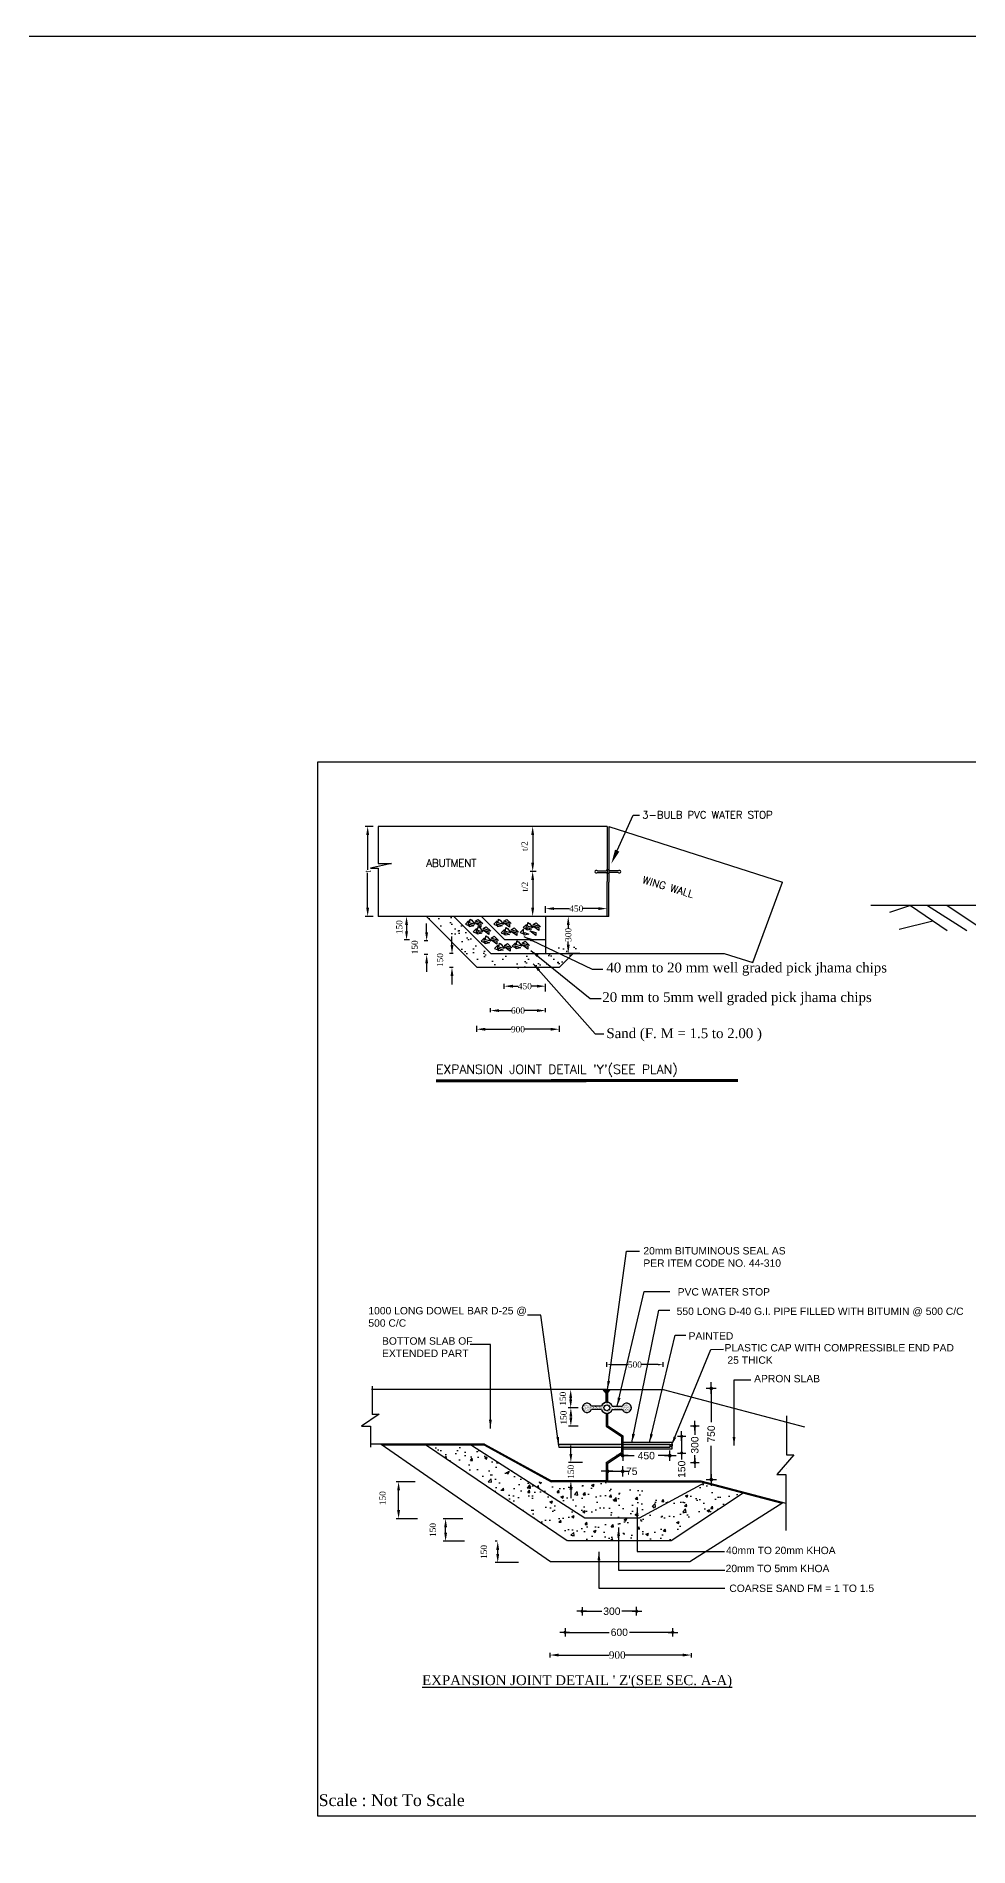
# Model space of a CAD drawing. Extents: x -298162 to 1078160, y -513173 to -216568.
# Drawn here: x 494500 to 532358, y -460974 to -387457 of the extents above; entities that cross this region are included whole.
import ezdxf

# ---------------------------------------------------------------- set-up
doc = ezdxf.new("R2010")
doc.units = 0
doc.header["$MEASUREMENT"] = 0
doc.linetypes.add('HIDDEN', pattern=[0.375, 0.25, -0.125])
doc.layers.get('0').update_dxf_attribs({"linetype": 'CONTINUOUS'})
doc.layers.get('DEFPOINTS').update_dxf_attribs({"linetype": 'CONTINUOUS'})
for name, color, linetype, lineweight in [('HACH', 8, 'CONTINUOUS', 20), ('Left Bank Profile', 7, 'CONTINUOUS', 25), ('Other line', 7, 'CONTINUOUS', 15)]:
    doc.layers.add(name, color=color, linetype=linetype, lineweight=lineweight)
doc.layers.add('LINE', color=7, linetype='CONTINUOUS')
doc.styles.add('BIG', font='ROMANT.SHX')
doc.styles.get("Standard").update_dxf_attribs({"font": 'times.ttf', "height": 250})
doc.styles.add('sum', font='arialbd.ttf')
doc.dimstyles.new('3', dxfattribs={"dimtxt": 225, "dimasz": 350, "dimexe": 100, "dimexo": 25, "dimgap": 9, "dimtad": 0, "dimdec": 0, "dimzin": 0, "dimdsep": 46, "dimtxsty": 'Standard', "dimcen": 0, "dimclrt": 256, "dimadec": 0, "dimazin": 0, "dimtfac": 1, "dimtdec": 0, "dimtofl": 0, "dimtmove": 2, "dimatfit": 3, "dimfxl": 1, "dimtolj": 1, "dimtzin": 0, "dimarcsym": 0})
doc.dimstyles.new('DOT', dxfattribs={"dimtxt": 270, "dimasz": 1.5, "dimexe": 700, "dimexo": 500, "dimgap": 150, "dimtad": 0, "dimdec": 0, "dimzin": 0, "dimdsep": 46, "dimtxsty": 'sum', "dimblk": 'DD', "dimcen": 0.09, "dimse1": 1, "dimse2": 1, "dimclrd": 5, "dimclre": 5, "dimclrt": 7, "dimadec": 0, "dimazin": 0, "dimtfac": 1, "dimtdec": 0, "dimtofl": 0, "dimtmove": 0, "dimatfit": 3, "dimldrblk": 'DD', "dimfxl": 700, "dimtolj": 1, "dimtzin": 0, "dimarcsym": 0})
pattern_1 = [(45, (372146.57417, -884676.6362), (-0.16351844315, 0.16351844315), [])]

# ---------------------------------------------------------------- blocks, each defined once
blk = doc.blocks.new('*D1085')
at = {"color": 0, "lineweight": -2}
for p, q in [((515356, -453096), (515356, -453289)), ((515706, -453189), (517762, -453189)), ((520743, -453189), (518411, -453189)), ((521093, -453113), (521093, -453289))]:
    blk.add_line(p, q, dxfattribs=at)
for points in [[(515706, -453131), (515706, -453247), (515356, -453189)], [(520743, -453131), (520743, -453247), (521093, -453189)]]:
    blk.add_solid(points, dxfattribs=at)
at = {"layer": 'DEFPOINTS', "color": 0, "lineweight": -2}
for p in [(515356, -453071), (515356, -453189), (521093, -453088)]:
    blk.add_point(p, dxfattribs=at)
at = {"insert": (518087, -453189), "char_height": 250, "attachment_point": 5}
blk.add_mtext('\\A1;{\\H1.2x;900}', dxfattribs=at)
blk = doc.blocks.new('DD')
at = {"color": 5}
for p, q in [((-145, 0), (170, 0)), ((0, -137), (0, 140))]:
    blk.add_line(p, q, dxfattribs=at)
at = {"color": 5, "const_width": 50}
blk.add_lwpolyline([(-25, 0, 1), (25, 0, 1)], format="xyb", close=True, dxfattribs=at)
blk = doc.blocks.new('*D1086')
at = {"color": 5, "linetype": 'Continuous', "lineweight": -2}
for p, q in [((515970, -452266), (517761, -452266)), ((520338, -452266), (518580, -452266))]:
    blk.add_line(p, q, dxfattribs=at)
at = {"layer": 'DEFPOINTS', "color": 0, "linetype": 'Continuous', "lineweight": -2}
for p in [(515969, -452130), (515969, -452266), (520340, -452197)]:
    blk.add_point(p, dxfattribs=at)
at = {"color": 5, "linetype": 'Continuous', "lineweight": -2, "xscale": 1.25, "yscale": 1.25, "zscale": 1.25, "rotation": 180}
blk.add_blockref('DD', (515969, -452266), dxfattribs=at)
at = {"color": 5, "linetype": 'Continuous', "lineweight": -2, "xscale": 1.25, "yscale": 1.25, "zscale": 1.25}
blk.add_blockref('DD', (520340, -452266), dxfattribs=at)
at = {"color": 7, "linetype": 'Continuous', "lineweight": -3, "insert": (518171, -452266), "char_height": 400, "attachment_point": 5, "style": 'sum'}
blk.add_mtext('\\A1;{\\fArial|b0|i0|c0|p34;\\H0.75x;600}', dxfattribs=at)
blk = doc.blocks.new('*D1087')
at = {"color": 5, "linetype": 'Continuous', "lineweight": -2}
for p, q in [((516660, -451410), (517461, -451410)), ((518873, -451410), (518278, -451410))]:
    blk.add_line(p, q, dxfattribs=at)
at = {"layer": 'DEFPOINTS', "color": 0, "linetype": 'Continuous', "lineweight": -2}
for p in [(516659, -451410), (516659, -451411), (518874, -451411)]:
    blk.add_point(p, dxfattribs=at)
at = {"color": 5, "linetype": 'Continuous', "lineweight": -2, "xscale": 1.25, "yscale": 1.25, "zscale": 1.25, "rotation": 180}
blk.add_blockref('DD', (516659, -451410), dxfattribs=at)
at = {"color": 5, "linetype": 'Continuous', "lineweight": -2, "xscale": 1.25, "yscale": 1.25, "zscale": 1.25}
blk.add_blockref('DD', (518874, -451410), dxfattribs=at)
at = {"color": 7, "linetype": 'Continuous', "lineweight": -3, "insert": (517869, -451410), "char_height": 400, "attachment_point": 5, "style": 'sum'}
blk.add_mtext('\\A1;{\\fArial|b0|i0|c0|p34;\\H0.75x;300}', dxfattribs=at)
blk = doc.blocks.new('*D1088')
at = {"color": 0, "lineweight": -2}
for p, q in [((513210, -448568), (513135, -448568)), ((513235, -449086), (513235, -448918)), ((514073, -449436), (513135, -449436))]:
    blk.add_line(p, q, dxfattribs=at)
for points in [[(513176, -448918), (513293, -448918), (513235, -448568)], [(513176, -449086), (513293, -449086), (513235, -449436)]]:
    blk.add_solid(points, dxfattribs=at)
at = {"layer": 'DEFPOINTS', "color": 0, "lineweight": -2}
for p in [(513235, -448568), (513235, -448568), (514098, -449436)]:
    blk.add_point(p, dxfattribs=at)
at = {"insert": (512673, -449002), "char_height": 250, "attachment_point": 5, "rotation": 90}
blk.add_mtext('\\A1;150', dxfattribs=at)
blk = doc.blocks.new('*D1089')
at = {"color": 0, "lineweight": -2}
for p, q in [((511822, -447652), (511020, -447652)), ((511120, -448218), (511120, -448002)), ((511889, -448568), (511020, -448568))]:
    blk.add_line(p, q, dxfattribs=at)
for points in [[(511062, -448002), (511179, -448002), (511120, -447652)], [(511062, -448218), (511179, -448218), (511120, -448568)]]:
    blk.add_solid(points, dxfattribs=at)
at = {"layer": 'DEFPOINTS', "color": 0, "lineweight": -2}
for p in [(511120, -447652), (511847, -447652), (511914, -448568)]:
    blk.add_point(p, dxfattribs=at)
at = {"insert": (510602, -448110), "char_height": 250, "attachment_point": 5, "rotation": 90}
blk.add_mtext('\\A1;150', dxfattribs=at)
blk = doc.blocks.new('*D1090')
at = {"color": 0, "lineweight": -2}
for p, q in [((509881, -446155), (509111, -446155)), ((509211, -447302), (509211, -446505)), ((509973, -447652), (509111, -447652))]:
    blk.add_line(p, q, dxfattribs=at)
for points in [[(509152, -446505), (509269, -446505), (509211, -446155)], [(509152, -447302), (509269, -447302), (509211, -447652)]]:
    blk.add_solid(points, dxfattribs=at)
at = {"layer": 'DEFPOINTS', "color": 0, "lineweight": -2}
for p in [(509211, -446155), (509906, -446155), (509998, -447652)]:
    blk.add_point(p, dxfattribs=at)
at = {"insert": (508561, -446819), "char_height": 250, "attachment_point": 5, "rotation": 90}
blk.add_mtext('\\A1;150', dxfattribs=at)
blk = doc.blocks.new('*D1091')
at = {"color": 0, "lineweight": -2}
for p, q in [((517638, -442408), (516097, -442408)), ((516499, -443150), (516097, -443150)), ((516197, -442800), (516197, -442758))]:
    blk.add_line(p, q, dxfattribs=at)
for points in [[(516139, -442758), (516256, -442758), (516197, -442408)], [(516139, -442800), (516256, -442800), (516197, -443150)]]:
    blk.add_solid(points, dxfattribs=at)
at = {"layer": 'DEFPOINTS', "color": 0, "lineweight": -2}
for p in [(516197, -442408), (517663, -442408), (516524, -443150)]:
    blk.add_point(p, dxfattribs=at)
at = {"insert": (515880, -442779), "char_height": 250, "attachment_point": 5, "rotation": 90}
blk.add_mtext('\\A1;150', dxfattribs=at)
blk = doc.blocks.new('*D1092')
at = {"color": 0, "lineweight": -2}
for p, q in [((516499, -443150), (516104, -443150)), ((516505, -443893), (516104, -443893)), ((516204, -443500), (516204, -443543))]:
    blk.add_line(p, q, dxfattribs=at)
for points in [[(516146, -443500), (516262, -443500), (516204, -443150)], [(516146, -443543), (516262, -443543), (516204, -443893)]]:
    blk.add_solid(points, dxfattribs=at)
at = {"layer": 'DEFPOINTS', "color": 0, "lineweight": -2}
for p in [(516524, -443150), (516204, -443893), (516530, -443893)]:
    blk.add_point(p, dxfattribs=at)
at = {"insert": (515909, -443547), "char_height": 250, "attachment_point": 5, "rotation": 90}
blk.add_mtext('\\A1;150', dxfattribs=at)
blk = doc.blocks.new('*D1093')
at = {"color": 5, "linetype": 'Continuous', "lineweight": -2}
for p, q in [((521236, -443894), (521236, -444253)), ((521236, -445372), (521236, -445071))]:
    blk.add_line(p, q, dxfattribs=at)
at = {"layer": 'DEFPOINTS', "color": 0, "linetype": 'Continuous', "lineweight": -2}
for p in [(517498, -443893), (518543, -445373), (521236, -445373)]:
    blk.add_point(p, dxfattribs=at)
at = {"color": 5, "linetype": 'Continuous', "lineweight": -2, "xscale": 1.25, "yscale": 1.25, "zscale": 1.25}
for p, rotation in [((521236, -443893), 90), ((521236, -445373), 270)]:
    blk.add_blockref('DD', p, dxfattribs=dict(at, rotation=rotation))
at = {"color": 7, "linetype": 'Continuous', "lineweight": -3, "insert": (521236, -444662), "char_height": 400, "attachment_point": 5, "rotation": 90, "style": 'sum'}
blk.add_mtext('\\A1;{\\fArial|b0|i0|c0|p34;\\H0.75x;300}', dxfattribs=at)
blk = doc.blocks.new('*D1094')
at = {"color": 0, "lineweight": -2}
for p, q in [((516204, -445025), (516204, -444675)), ((516676, -445375), (516104, -445375)), ((516474, -446117), (516104, -446117)), ((516204, -446467), (516204, -446817))]:
    blk.add_line(p, q, dxfattribs=at)
for points in [[(516146, -445025), (516262, -445025), (516204, -445375)], [(516146, -446467), (516262, -446467), (516204, -446117)]]:
    blk.add_solid(points, dxfattribs=at)
at = {"layer": 'DEFPOINTS', "color": 0, "lineweight": -2}
for p in [(516204, -445375), (516701, -445375), (516499, -446117)]:
    blk.add_point(p, dxfattribs=at)
at = {"insert": (516204, -445746), "char_height": 250, "attachment_point": 5, "rotation": 90}
blk.add_mtext('\\A1;150', dxfattribs=at)
blk = doc.blocks.new('*D1095')
at = {"color": 5, "linetype": 'Continuous', "lineweight": -2}
for p, q in [((521903, -442365), (521903, -443734)), ((521903, -446063), (521903, -444693))]:
    blk.add_line(p, q, dxfattribs=at)
at = {"layer": 'DEFPOINTS', "color": 0, "linetype": 'Continuous', "lineweight": -2}
for p in [(519948, -442363), (519948, -446064), (521903, -446064)]:
    blk.add_point(p, dxfattribs=at)
at = {"color": 5, "linetype": 'Continuous', "lineweight": -2, "xscale": 1.5, "yscale": 1.5, "zscale": 1.5}
for p, rotation in [((521903, -442363), 90), ((521903, -446064), 270)]:
    blk.add_blockref('DD', p, dxfattribs=dict(at, rotation=rotation))
at = {"color": 7, "linetype": 'Continuous', "lineweight": -3, "insert": (521903, -444214), "char_height": 400, "attachment_point": 5, "rotation": 90, "style": 'sum'}
blk.add_mtext('\\A1;{\\fArial|b0|i0|c0|p34;\\H0.75x;750}', dxfattribs=at)
blk = doc.blocks.new('*D1096')
at = {"color": 5, "linetype": 'Continuous', "lineweight": -2}
for p, q in [((517693, -445728), (518308, -445728)), ((518309, -445728), (518311, -445728))]:
    blk.add_line(p, q, dxfattribs=at)
at = {"layer": 'DEFPOINTS', "color": 0, "linetype": 'Continuous', "lineweight": -2}
for p in [(517692, -445405), (518309, -444987), (518309, -445728)]:
    blk.add_point(p, dxfattribs=at)
at = {"color": 5, "linetype": 'Continuous', "lineweight": -2, "xscale": 1.5, "yscale": 1.5, "zscale": 1.5, "rotation": 180}
blk.add_blockref('DD', (517692, -445728), dxfattribs=at)
at = {"color": 5, "linetype": 'Continuous', "lineweight": -2, "xscale": 1.5, "yscale": 1.5, "zscale": 1.5}
blk.add_blockref('DD', (518309, -445728), dxfattribs=at)
at = {"color": 7, "linetype": 'Continuous', "lineweight": -3, "insert": (518676, -445728), "char_height": 350, "attachment_point": 5, "style": 'sum'}
blk.add_mtext('\\A1;{\\fArial|b0|i0|c0|p34;\\H0.8571x;75}', dxfattribs=at)
blk = doc.blocks.new('*D1097')
at = {"color": 5, "linetype": 'Continuous', "lineweight": -2}
for p, q in [((520702, -444311), (520702, -444986)), ((520702, -444987), (520702, -445250))]:
    blk.add_line(p, q, dxfattribs=at)
at = {"layer": 'DEFPOINTS', "color": 0, "linetype": 'Continuous', "lineweight": -2}
for p in [(520474, -444310), (520485, -444987), (520702, -444987)]:
    blk.add_point(p, dxfattribs=at)
at = {"color": 5, "linetype": 'Continuous', "lineweight": -2, "xscale": 1.25, "yscale": 1.25, "zscale": 1.25}
for p, rotation in [((520702, -444310), 90), ((520702, -444987), 270)]:
    blk.add_blockref('DD', p, dxfattribs=dict(at, rotation=rotation))
at = {"color": 7, "linetype": 'Continuous', "lineweight": -3, "insert": (520702, -445645), "char_height": 400, "attachment_point": 5, "rotation": 90, "style": 'sum'}
blk.add_mtext('\\A1;{\\fArial|b0|i0|c0|p34;\\H0.75x;150}', dxfattribs=at)
blk = doc.blocks.new('*D1098')
at = {"color": 5, "linetype": 'Continuous', "lineweight": -2}
for p, q in [((518311, -445091), (518779, -445091)), ((520220, -445091), (519752, -445091))]:
    blk.add_line(p, q, dxfattribs=at)
at = {"layer": 'DEFPOINTS', "color": 0, "linetype": 'Continuous', "lineweight": -2}
for p in [(518309, -444883), (520222, -444881), (520222, -445091)]:
    blk.add_point(p, dxfattribs=at)
at = {"color": 5, "linetype": 'Continuous', "lineweight": -2, "xscale": 1.5, "yscale": 1.5, "zscale": 1.5, "rotation": 180}
blk.add_blockref('DD', (518309, -445091), dxfattribs=at)
at = {"color": 5, "linetype": 'Continuous', "lineweight": -2, "xscale": 1.5, "yscale": 1.5, "zscale": 1.5}
blk.add_blockref('DD', (520222, -445091), dxfattribs=at)
at = {"color": 7, "linetype": 'Continuous', "lineweight": -3, "insert": (519266, -445091), "char_height": 350, "attachment_point": 5, "style": 'sum'}
blk.add_mtext('\\A1;{\\fArial|b0|i0|c0|p34;\\H0.8571x;450}', dxfattribs=at)
blk = doc.blocks.new('*D1172')
at = {"layer": 'DEFPOINTS', "color": 0, "lineweight": -2}
for p in [(508197, -419541), (507955, -423197), (508197, -423197)]:
    blk.add_point(p, dxfattribs=at)
at = {"layer": 'LINE', "color": 0, "lineweight": -2}
for p, q in [((508172, -419541), (507855, -419541)), ((507955, -419891), (507955, -421310)), ((507955, -422847), (507955, -421428)), ((508172, -423197), (507855, -423197))]:
    blk.add_line(p, q, dxfattribs=at)
for points in [[(507897, -419891), (508013, -419891), (507955, -419541)], [(507897, -422847), (508013, -422847), (507955, -423197)]]:
    blk.add_solid(points, dxfattribs=at)
at = {"layer": 'LINE', "color": 0, "insert": (507955, -421369), "char_height": 250, "attachment_point": 5, "rotation": 90}
blk.add_mtext('\\A1;{\\fTimes New Roman|b0|i0|c0|p18;t}', dxfattribs=at)
blk = doc.blocks.new('*D1173')
at = {"layer": 'DEFPOINTS', "color": 0, "lineweight": -2}
for p in [(514819, -419541), (514654, -421370), (514819, -421370)]:
    blk.add_point(p, dxfattribs=at)
at = {"layer": 'LINE', "color": 0, "lineweight": -2}
for p, q in [((514794, -419541), (514554, -419541)), ((514654, -419891), (514654, -421020)), ((514794, -421370), (514554, -421370))]:
    blk.add_line(p, q, dxfattribs=at)
for points in [[(514596, -419891), (514713, -419891), (514654, -419541)], [(514596, -421020), (514713, -421020), (514654, -421370)]]:
    blk.add_solid(points, dxfattribs=at)
at = {"layer": 'LINE', "color": 0, "insert": (514326, -420342), "char_height": 250, "attachment_point": 5, "rotation": 90}
blk.add_mtext('\\A1;{\\fTimes New Roman|b0|i0|c0|p18;t/2}', dxfattribs=at)
blk = doc.blocks.new('*D1174')
at = {"layer": 'DEFPOINTS', "color": 0, "lineweight": -2}
for p in [(514819, -421370), (514654, -423197), (514835, -423197)]:
    blk.add_point(p, dxfattribs=at)
at = {"layer": 'LINE', "color": 0, "lineweight": -2}
for p, q in [((514794, -421370), (514554, -421370)), ((514654, -421720), (514654, -422847)), ((514810, -423197), (514554, -423197))]:
    blk.add_line(p, q, dxfattribs=at)
for points in [[(514596, -421720), (514713, -421720), (514654, -421370)], [(514596, -422847), (514713, -422847), (514654, -423197)]]:
    blk.add_solid(points, dxfattribs=at)
at = {"layer": 'LINE', "color": 0, "insert": (514339, -421988), "char_height": 250, "attachment_point": 5, "rotation": 90}
blk.add_mtext('\\A1;{\\fTimes New Roman|b0|i0|c0|p18;t/2}', dxfattribs=at)
blk = doc.blocks.new('*D1175')
at = {"layer": 'DEFPOINTS', "color": 0, "lineweight": -2}
for p in [(516261, -423197), (516099, -424698), (516588, -424698)]:
    blk.add_point(p, dxfattribs=at)
at = {"layer": 'LINE', "color": 0, "lineweight": -2}
for p, q in [((516236, -423197), (515999, -423197)), ((516099, -423547), (516099, -423676)), ((516563, -424698), (515999, -424698)), ((516099, -424348), (516099, -424219))]:
    blk.add_line(p, q, dxfattribs=at)
for points in [[(516040, -423547), (516157, -423547), (516099, -423197)], [(516040, -424348), (516157, -424348), (516099, -424698)]]:
    blk.add_solid(points, dxfattribs=at)
at = {"layer": 'LINE', "color": 0, "insert": (516099, -423947), "char_height": 250, "attachment_point": 5, "rotation": 90}
blk.add_mtext('\\A1;300', dxfattribs=at)
blk = doc.blocks.new('*D1176')
at = {"layer": 'DEFPOINTS', "color": 0, "lineweight": -2}
for p in [(512380, -427621), (515734, -427621), (515734, -427778)]:
    blk.add_point(p, dxfattribs=at)
at = {"layer": 'LINE', "color": 0, "lineweight": -2}
for p, q in [((512380, -427646), (512380, -427878)), ((512730, -427778), (513785, -427778)), ((515384, -427778), (514329, -427778)), ((515734, -427646), (515734, -427878))]:
    blk.add_line(p, q, dxfattribs=at)
for points in [[(512730, -427720), (512730, -427837), (512380, -427778)], [(515384, -427720), (515384, -427837), (515734, -427778)]]:
    blk.add_solid(points, dxfattribs=at)
at = {"layer": 'LINE', "color": 0, "insert": (514057, -427778), "char_height": 250, "attachment_point": 5}
blk.add_mtext('\\A1;900', dxfattribs=at)
blk = doc.blocks.new('*D1177')
at = {"layer": 'DEFPOINTS', "color": 0, "lineweight": -2}
for p in [(510421, -424190), (510350, -424749), (510421, -424749)]:
    blk.add_point(p, dxfattribs=at)
at = {"layer": 'LINE', "color": 0, "lineweight": -2}
for p, q in [((510396, -424190), (510250, -424190)), ((510350, -423840), (510350, -423490)), ((510396, -424749), (510250, -424749)), ((510350, -425099), (510350, -425449))]:
    blk.add_line(p, q, dxfattribs=at)
for points in [[(510292, -423840), (510408, -423840), (510350, -424190)], [(510292, -425099), (510408, -425099), (510350, -424749)]]:
    blk.add_solid(points, dxfattribs=at)
at = {"layer": 'LINE', "color": 0, "insert": (509867, -424451), "char_height": 250, "attachment_point": 5, "rotation": 90}
blk.add_mtext('\\A1;150', dxfattribs=at)
blk = doc.blocks.new('*D1178')
at = {"layer": 'DEFPOINTS', "color": 0, "lineweight": -2}
for p in [(509675, -423197), (509534, -424150), (509675, -424150)]:
    blk.add_point(p, dxfattribs=at)
at = {"layer": 'LINE', "color": 0, "lineweight": -2}
for p, q in [((509650, -423197), (509434, -423197)), ((509650, -424150), (509434, -424150)), ((509534, -423547), (509534, -423800))]:
    blk.add_line(p, q, dxfattribs=at)
for points in [[(509475, -423547), (509592, -423547), (509534, -423197)], [(509475, -423800), (509592, -423800), (509534, -424150)]]:
    blk.add_solid(points, dxfattribs=at)
at = {"layer": 'LINE', "color": 0, "insert": (509238, -423633), "char_height": 250, "attachment_point": 5, "rotation": 90}
blk.add_mtext('\\A1;150', dxfattribs=at)
blk = doc.blocks.new('KHOA')
for points in [[(2.23, 3.97), (0.46, 2.17), (2.15, 1.43), (2.23, 3.97)], [(2.84, 2.25), (5.07, 1.3), (2.66, 0.78), (2.84, 2.25)], [(2.78, 2.91), (3.06, 4.99), (3.96, 4.47), (5.66, 2.1), (2.78, 2.91)], [(5.63, 3.11), (8.93, 2.17), (8.98, 0.6), (5.63, 3.11)], [(5.88, 3.84), (7.47, 4.84), (9.94, 2.55), (5.88, 3.84)]]:
    blk.add_lwpolyline(points)
blk = doc.blocks.new('*D1179')
at = {"layer": 'DEFPOINTS', "color": 0, "lineweight": -2}
for p in [(511449, -424708), (511378, -425267), (511449, -425267)]:
    blk.add_point(p, dxfattribs=at)
at = {"layer": 'LINE', "color": 0, "lineweight": -2}
for p, q in [((511378, -424358), (511378, -424008)), ((511424, -424708), (511278, -424708)), ((511424, -425267), (511278, -425267)), ((511378, -425617), (511378, -425967))]:
    blk.add_line(p, q, dxfattribs=at)
for points in [[(511320, -424358), (511437, -424358), (511378, -424708)], [(511320, -425617), (511437, -425617), (511378, -425267)]]:
    blk.add_solid(points, dxfattribs=at)
at = {"layer": 'LINE', "color": 0, "insert": (510895, -424969), "char_height": 250, "attachment_point": 5, "rotation": 90}
blk.add_mtext('\\A1;150', dxfattribs=at)
blk = doc.blocks.new('*D1180')
at = {"layer": 'DEFPOINTS', "color": 0, "lineweight": -2}
for p in [(513499, -426161), (515175, -426030), (515175, -426267)]:
    blk.add_point(p, dxfattribs=at)
at = {"layer": 'LINE', "color": 0, "lineweight": -2}
for p, q in [((513499, -426136), (513499, -425930)), ((513849, -426030), (514060, -426030)), ((514825, -426030), (514613, -426030)), ((515175, -426242), (515175, -425930))]:
    blk.add_line(p, q, dxfattribs=at)
for points in [[(513849, -425971), (513849, -426088), (513499, -426030)], [(514825, -425971), (514825, -426088), (515175, -426030)]]:
    blk.add_solid(points, dxfattribs=at)
at = {"layer": 'LINE', "color": 0, "insert": (514337, -426030), "char_height": 250, "attachment_point": 5}
blk.add_mtext('\\A1;450', dxfattribs=at)
blk = doc.blocks.new('*D1181')
at = {"layer": 'DEFPOINTS', "color": 0, "lineweight": -2}
for p in [(512939, -427116), (515175, -427020), (515175, -427116)]:
    blk.add_point(p, dxfattribs=at)
at = {"layer": 'LINE', "color": 0, "lineweight": -2}
for p, q in [((512939, -427091), (512939, -426920)), ((513289, -427020), (513786, -427020)), ((514825, -427020), (514328, -427020)), ((515175, -427091), (515175, -426920))]:
    blk.add_line(p, q, dxfattribs=at)
for points in [[(513289, -426962), (513289, -427079), (512939, -427020)], [(514825, -426962), (514825, -427079), (515175, -427020)]]:
    blk.add_solid(points, dxfattribs=at)
at = {"layer": 'LINE', "color": 0, "insert": (514057, -427020), "char_height": 250, "attachment_point": 5}
blk.add_mtext('\\A1;600', dxfattribs=at)
blk = doc.blocks.new('*D1182')
at = {"layer": 'DEFPOINTS', "color": 0, "lineweight": -2}
for p in [(515174, -423082), (517675, -422880), (517675, -423197)]:
    blk.add_point(p, dxfattribs=at)
at = {"layer": 'LINE', "color": 0, "lineweight": -2}
for p, q in [((515174, -423057), (515174, -422780)), ((515524, -422880), (516148, -422880)), ((517325, -422880), (516701, -422880)), ((517675, -423172), (517675, -422780))]:
    blk.add_line(p, q, dxfattribs=at)
for points in [[(515524, -422822), (515524, -422938), (515174, -422880)], [(517325, -422822), (517325, -422938), (517675, -422880)]]:
    blk.add_solid(points, dxfattribs=at)
at = {"layer": 'LINE', "color": 0, "insert": (516425, -422880), "char_height": 250, "attachment_point": 5}
blk.add_mtext('\\A1;450', dxfattribs=at)
blk = doc.blocks.new('*D1231')
at = {"layer": 'DEFPOINTS', "color": 0, "linetype": 'ByBlock', "lineweight": -2}
for p in [(517663, -441513), (519948, -441395), (519948, -441513)]:
    blk.add_point(p, dxfattribs=at)
at = {"layer": 'LINE', "color": 0, "linetype": 'ByBlock', "lineweight": -2}
for p, q in [((517663, -441488), (517663, -441295)), ((517863, -441395), (518535, -441395)), ((519748, -441395), (519076, -441395)), ((519948, -441488), (519948, -441295))]:
    blk.add_line(p, q, dxfattribs=at)
for points in [[(517863, -441362), (517863, -441428), (517663, -441395)], [(519748, -441362), (519748, -441428), (519948, -441395)]]:
    blk.add_solid(points, dxfattribs=at)
at = {"layer": 'LINE', "linetype": 'ByBlock', "lineweight": -2, "insert": (518805, -441395), "char_height": 250, "attachment_point": 5}
blk.add_mtext('\\A1;500', dxfattribs=at)

msp = doc.modelspace()

# ---------------------------------------------------------------- hatches: boundary and pattern name
at = {"linetype": 'Continuous', "lineweight": -3}
h = msp.add_hatch(color=0, dxfattribs=at)
h.paths.add_polyline_path([(517813.591, -442408.152), (517691.513, -442408.152), (517691.513, -442547.519)])
h.paths.add_polyline_path([(517636.013, -442408.152), (517516.301, -442408.152), (517636.013, -442549.014)])
h = msp.add_hatch(dxfattribs=at)
h.set_pattern_fill('ANSI31', color=0, scale=1.85, style=0)
h.set_pattern_definition(pattern_1)
h.paths.add_polyline_path([(517691.513, -442408.152), (517636.013, -442408.152), (517636.013, -442924.666, -0.061343048), (517691.513, -442924.666)])
h = msp.add_hatch(dxfattribs=at)
h.set_pattern_fill('AR-SAND', color=0, scale=37, style=0)
h.set_pattern_definition([(37.5, (372146.574, -884676.636), (-2.330754, 71.2924795), [0, -56.24, 0, -62.9, 0, -60.125]), (7.5, (372146.57, -884676.64), (65.481738, 104.419404), [0, -30.34, 0, -50.69, 0, -19.425]), (327.5, (372101.064, -884676.636), (115.223249, 0.209385), [0, -18.5, 0, -66.6, 0, -86.95]), (317.5, (372101.06, -884676.64), (111.226684, 32.473996), [0, -9.25, 0, -43.66, 0, -49.95])])
h.paths.add_polyline_path([(517881.372, -443214.752), (518290.977, -443214.752, 5.70927049), (518290.977, -443085.252), (517881.372, -443085.252, 0.745778003), (517446.154, -443085.252), (517036.548, -443085.252, 5.70927049), (517036.548, -443214.752), (517446.154, -443214.752, 0.745778003)])
h.paths.add_polyline_path([(517546.053, -443150.002, -1), (517781.472, -443150.002, -1)], flags=16)
h = msp.add_hatch(dxfattribs=at)
h.set_pattern_fill('ANSI31', color=0, scale=1.85, style=0)
h.set_pattern_definition(pattern_1)
h.paths.add_polyline_path([(517691.513, -443375.337, -0.061343048), (517636.013, -443375.337), (517636.013, -443891.852), (518253.913, -444309.952), (518253.913, -444957.452), (517636.013, -445375.552), (517636.013, -446117.609), (517691.513, -446117.609), (517691.513, -445405.009), (518309.413, -444986.909), (518309.413, -444280.494), (517691.513, -443862.394)])
h = msp.add_hatch(dxfattribs=at)
h.set_pattern_fill('AR-CONC', color=0, scale=148, style=0)
h.set_pattern_definition([(50, (1045529.1, -545622.06), (1061.5451, -92.8732), [111, -1221]), (355, (1045529.1, -545622.1), (-205.352, 1113.2444), [88.8, -976.8]), (100.4514, (1045617.6, -545629.8), (856.1939, 1020.3705), [94.3355, -1037.6903]), (46.1842, (1045529.1, -545326), (1579.5168, -244.968), [166.5, -1831.5]), (96.6356, (1045660.7, -545346.5), (1383.301, 1441.6944), [141.503, -1556.5352]), (351.1842, (1045529.1, -545326), (1383.2997, 1441.6955), [133.2, -1465.2]), (21, (1045677.1, -545400.06), (883.4224, -595.876), [111, -1221]), (326, (1045677.1, -545400.1), (360.1067, 1073.222), [88.8, -976.8]), (71.4514, (1045750.7, -545449.7), (1243.5295, 477.3451), [94.3355, -1037.6903]), (37.5, (1045529.1, -545622.06), (17.99659, 492.6829), [0, -964.96, 0, -991.6, 0, -980.5]), (7.5, (1045529.1, -545622.06), (389.3429, 583.72933), [0, -565.36, 0, -942.76, 0, -373.7]), (327.5, (1045199.06, -545622.06), (790.0572, -33.3812), [0, -370, 0, -1154.4, 0, -1531.8]), (317.5, (1045051.06, -545622.06), (863.1155, 148.1554), [0, -481, 0, -766.64, 0, -1087.8])])
h.paths.add_polyline_path([(512168.099, -444665.152), (510338.13, -444665.152), (516061.216, -448537.434), (520276.252, -448537.434), (523197.363, -446606.662), (521618.196, -446190.557), (518989.774, -447617.335), (516765.895, -447617.335)])
h = msp.add_hatch(color=0, dxfattribs=at)
h.paths.add_polyline_path([(518217.199, -444751.636), (518217.199, -444622.136), (515684.348, -444622.136), (515684.348, -444751.636)])
h.paths.add_polyline_path([(518272.699, -444622.136), (518272.699, -444751.636), (520221.989, -444751.636), (520221.989, -444622.136)])
for points in [[(520316.312, -444751.636), (520316.312, -444622.136), (520283.816, -444622.136), (520283.816, -444751.636)], [(520316.312, -444649.765), (520283.816, -444649.765), (520283.816, -444727.193), (520316.312, -444727.193)]]:
    msp.add_hatch(color=0, dxfattribs=at).paths.add_polyline_path(points)
h = msp.add_hatch(dxfattribs=at)
h.set_pattern_fill('AR-CONC', color=0, scale=148, style=0)
h.set_pattern_definition([(50, (546773.7, -428498.7), (1061.545, -92.873), [111, -1221]), (355, (546773.7, -428498.7), (-205.352, 1113.244), [88.8, -976.8]), (100.4514, (546862.1, -428506.4), (856.194, 1020.37), [94.335, -1037.69]), (46.1842, (546773.7, -428202.7), (1579.517, -244.97), [166.5, -1831.5]), (96.6356, (546905.3, -428223.1), (1383.3, 1441.694), [141.5, -1556.535]), (351.184, (546773.7, -428202.7), (1383.3, 1441.696), [133.2, -1465.2]), (21, (546921.7, -428276.7), (883.422, -595.876), [111, -1221]), (326, (546921.7, -428276.7), (360.107, 1073.222), [88.8, -976.8]), (71.4514, (546995.3, -428326.3), (1243.53, 477.345), [94.335, -1037.69]), (37.5, (546773.7, -428498.7), (17.9966, 492.683), [0, -964.96, 0, -991.6, 0, -980.5]), (7.5, (546773.7, -428498.7), (389.343, 583.729), [0, -565.36, 0, -942.76, 0, -373.7]), (327.5, (546443.65, -428498.7), (790.057, -33.381), [0, -370, 0, -1154.4, 0, -1531.8]), (317.5, (546295.65, -428498.7), (863.116, 148.155), [0, -481, 0, -766.64, 0, -1087.8])])
h.paths.add_polyline_path([(514487.814, -446154.609), (516765.895, -447617.335), (518989.774, -447617.335), (520420.071, -446840.931), (517692.964, -446154.609)])
at = {"layer": 'LINE'}
h = msp.add_hatch(dxfattribs=at)
h.set_pattern_fill('AR-SAND', color=0, scale=331.2738, style=0)
h.set_pattern_definition([(37.5, (904358.85, 651073.9), (-20.86805, 638.30623), [0, -503.53618, 0, -563.16546, 0, -538.31992]), (7.5, (904358.85, 651073.9), (586.28065, 934.90305), [0, -271.64452, 0, -453.8451, 0, -173.91875]), (327.5, (903951.4, 651073.9), (1031.6336, 1.8747), [0, -165.6369, 0, -596.29284, 0, -778.49343]), (317.5, (903951.4, 651073.9), (995.851, 290.7509), [0, -82.81845, 0, -390.90308, 0, -447.21963])])
h.paths.add_polyline_path([(516635.871, -424457.802), (515789.63, -424185.994), (515245.222, -424730.403), (513009.123, -424730.403), (511514.218, -423235.497), (510396.169, -423235.497), (512450.099, -425289.427), (515804.246, -425289.427)])

# ---------------------------------------------------------------- linework, layer by layer
at = {"color": 0}
for p, q in [((536955.072, -422748.431), (528379.116, -422748.431)), ((529995.364, -422748.431), (529136.435, -423033.864)), ((530903.354, -423387.166), (529536.2, -423728.607)), ((529995.364, -422748.431), (531476.449, -423772.756)), ((530678.941, -422748.431), (532273.955, -423772.756)), ((531476.449, -422748.431), (532843.603, -423658.942))]:
    msp.add_line(p, q, dxfattribs=at)
at = {"color": 0, "linetype": 'Continuous', "lineweight": -3}
for p, q in [((513562.694, -442408.152), (508110.788, -442408.152)), ((508131.459, -442273.877), (508131.459, -443415.486)), ((517636.013, -442408.152), (513562.694, -442408.152)), ((517636.013, -442549.014), (517516.301, -442408.152)), ((517636.013, -442408.152), (517636.013, -442924.666)), ((517636.013, -442408.152), (517691.513, -442408.152)), ((517691.513, -442408.152), (517691.513, -442924.666)), ((517691.513, -442408.152), (519947.525, -442408.152)), ((517691.513, -442547.519), (517813.591, -442408.152)), ((519947.525, -442408.152), (525690.247, -443921.339)), ((517446.154, -443085.252), (517036.548, -443085.252)), ((517446.154, -443214.752), (517036.548, -443214.752)), ((517881.372, -443085.252), (518290.977, -443085.252)), ((517881.372, -443214.752), (518290.977, -443214.752)), ((508422.947, -443414.056), (507710.903, -443898.032)), ((507710.903, -443899.462), (508074.354, -443899.462)), ((508074.354, -443899.462), (508074.354, -444745.664)), ((508131.459, -443414.056), (508422.947, -443414.056)), ((517636.013, -443375.337), (517636.013, -443891.852)), ((517636.013, -443891.852), (518253.913, -444309.952)), ((517691.513, -443375.337), (517691.513, -443862.394)), ((517691.513, -443862.394), (518309.413, -444280.494)), ((524961.822, -443474.334), (524961.822, -445053.982)), ((512702.124, -444628.152), (508074.354, -444628.152)), ((508506.212, -444628.152), (515378.711, -449388.851)), ((512697.381, -444646.652), (508532.918, -444646.652)), ((512692.638, -444665.152), (508559.625, -444665.152)), ((510338.13, -444665.152), (516060.45, -448536.916)), ((512168.099, -444665.152), (516765.116, -447616.835)), ((512692.638, -444665.152), (515406.588, -446154.609)), ((512697.381, -444646.652), (515411.331, -446136.109)), ((512702.124, -444628.152), (515416.074, -446117.609)), ((515721.062, -444622.136), (520221.685, -444622.136)), ((515721.062, -444751.636), (520221.685, -444751.636)), ((518253.913, -444309.952), (518253.913, -444957.452)), ((518309.413, -444280.494), (518309.413, -444986.909)), ((520316.312, -444554.599), (518309.413, -444554.599)), ((520223.205, -444622.136), (520223.205, -444751.636)), ((520316.312, -444815.934), (520316.312, -444554.599)), ((517636.013, -445375.552), (518253.913, -444957.452)), ((517636.013, -445375.552), (517636.013, -446117.609)), ((517691.513, -445405.009), (518309.413, -444986.909)), ((517691.513, -445405.009), (517691.513, -446117.609)), ((518309.413, -444815.934), (520316.312, -444815.934)), ((525253.289, -445052.82), (524561.054, -445855.953)), ((524961.822, -445053.982), (525253.289, -445052.82)), ((517692.964, -446154.609), (515406.588, -446154.609)), ((517695.256, -446136.109), (515411.331, -446136.109)), ((517691.513, -446117.609), (515416.074, -446117.609)), ((517691.513, -446117.44), (521485.921, -446117.44)), ((517691.513, -446135.94), (521483.524, -446135.94)), ((517691.513, -446154.44), (521481.128, -446154.44)), ((518990.586, -447616.894), (521665.649, -446164.798)), ((521481.128, -446154.44), (524768.62, -447020.683)), ((521483.524, -446135.94), (524789.921, -447007.164)), ((521485.921, -446117.44), (524925.389, -447023.728)), ((524561.054, -445855.953), (524925.389, -445855.953)), ((524925.389, -445855.953), (524925.389, -448134.181)), ((524942.578, -445608.002), (524942.784, -445607.149)), ((520277.023, -448536.924), (523238.752, -446579.305)), ((516766.82, -447617.335), (518988.849, -447617.335)), ((521037.145, -449388.882), (524811.222, -446993.645)), ((516062.141, -448537.434), (520275.327, -448537.434)), ((515380.397, -449389.378), (521035.439, -449389.378))]:
    msp.add_line(p, q, dxfattribs=at)
msp.add_circle((517663.763, -443150.002), 117.71, dxfattribs=at)
for centre, radius, start, end in [((516857.381, -443150.002), 190.508, 19.86958284, 340.13041716), ((517663.763, -443150.002), 227.038, 16.57046804, 163.42953196), ((517663.763, -443150.002), 227.038, 196.57046804, 343.42953196), ((518470.144, -443150.002), 190.508, 199.86958284, 160.13041716)]:
    msp.add_arc(centre, radius, start, end, dxfattribs=at)
at = {"layer": 'HACH', "color": 0}
msp.add_line((515721.062, -444622.136), (515721.062, -444751.636), dxfattribs=at)
at = {"layer": 'LINE', "color": 0}
for p, q in [((517675.339, -419540.586), (508385.865, -419540.586)), ((517675.339, -419540.586), (517675.339, -420044.814)), ((517749.876, -419540.586), (524799.245, -421804.812)), ((517749.876, -419540.586), (517749.876, -420040.501)), ((518086.058, -420525.49), (518733.356, -419090.565)), ((518733.356, -419090.565), (518986.408, -419090.565)), ((517675.339, -420044.814), (517675.339, -420285.952)), ((517675.339, -420285.952), (517675.339, -421776.684)), ((517749.876, -420040.501), (517749.876, -420255.078)), ((517749.876, -420255.078), (517749.876, -421807.558)), ((517283.014, -421350.185), (517633.137, -421350.185)), ((517283.014, -421409.814), (517643.056, -421409.814)), ((517675.339, -423197.053), (517675.339, -421776.684)), ((517749.876, -423197.053), (517749.876, -421807.558)), ((518127.599, -421409.814), (517767.557, -421409.814)), ((518127.599, -421350.185), (517777.476, -421350.185)), ((523591.742, -425073.434), (524799.245, -421804.812)), ((517675.339, -423197.053), (508385.865, -423197.053)), ((512391.085, -425256.716), (510337.155, -423202.786)), ((512950.109, -424697.691), (511455.204, -423202.786)), ((513509.134, -424138.667), (512573.253, -423202.786)), ((515174.05, -423197.053), (515174.05, -424697.691)), ((513509.134, -424138.667), (515174.05, -424138.667)), ((512950.109, -424697.691), (515186.207, -424697.691)), ((514235.307, -424697.691), (522421.916, -424697.691)), ((515745.232, -425256.716), (516304.257, -424697.691)), ((522421.916, -424697.691), (523591.742, -425073.434)), ((512391.085, -425256.716), (515745.232, -425256.716)), ((517188.184, -427969.457), (517546.419, -427969.457))]:
    msp.add_line(p, q, dxfattribs=at)
at = {"layer": 'LINE', "color": 0, "linetype": 'ByBlock', "lineweight": -2}
for p, q in [((517749.876, -423197.053), (517675.339, -423197.053)), ((520283.816, -444622.136), (520316.312, -444622.136)), ((520283.816, -444751.636), (520316.312, -444751.636))]:
    msp.add_line(p, q, dxfattribs=at)
at = {"layer": 'LINE', "color": 3}
msp.add_lwpolyline([(-298162.249, -387456.877), (1078159.826, -387456.877), (1078159.826, -513172.583), (-298162.249, -513172.583)], close=True, dxfattribs=at)
at = {"layer": 'LINE', "color": 0}
msp.add_lwpolyline([(505913.06, -459716.504), (566418.26, -459716.504), (566418.26, -416930.684), (505913.06, -416930.684)], close=True, dxfattribs=at)
for points in [[(508385.865, -419540.586), (508385.865, -421050.776), (508927, -421050.776), (508067.593, -421241.59), (508385.865, -421241.59), (508385.865, -423197.053)], [(514281.095, -423719.263), (514149.467, -423853.905), (514275.607, -423908.789), (514281.095, -423719.263)], [(514327.043, -423847.757), (514493.034, -423918.627), (514313.566, -423957.777), (514327.043, -423847.757)], [(514534.67, -423783.73), (514780.836, -423854.081), (514784.589, -423970.928), (514534.67, -423783.73)]]:
    msp.add_lwpolyline(points, dxfattribs=at)
at = {"layer": 'LINE', "color": 0, "const_width": 124.228}
msp.add_lwpolyline([(510730.653, -429875.152), (522988.718, -429854.32)], dxfattribs=at)
at = {"layer": 'LINE', "color": 0, "linetype": 'HIDDEN'}
msp.add_lwpolyline([(520283.816, -444622.136), (520316.312, -444622.136), (520316.312, -444751.636), (520283.816, -444751.636)], close=True, dxfattribs=at)
at = {"layer": 'LINE', "color": 0}
for centre, radius, start, end in [((517235.726, -421380), 55.902, 32.23095263, 327.76904737), ((517705.306, -421368.819), 74.537, 14.47751219, 165.52248781), ((517705.306, -421368.819), 74.537, 213.36701296, 326.63298704), ((518174.887, -421380), 55.902, 212.23095263, 147.76904737)]:
    msp.add_arc(centre, radius, start, end, dxfattribs=at)
msp.add_solid([(518174.133, -420565.221), (517997.983, -420485.759), (517847.674, -421053.94)], dxfattribs=at)
at = {"layer": 'Other line', "color": 0, "lineweight": 30}
msp.add_line((515174.05, -425058.097), (515174.05, -425069.427), dxfattribs=at)

# ---------------------------------------------------------------- block references
at = {"layer": 'LINE', "color": 0, "xscale": 74.53660500003025, "yscale": 74.53660499956459, "zscale": 74.53660500000001}
for p in [(511886.017, -423676.558), (513041.999, -423676.558), (514233.672, -423814.537), (512209.319, -423979.159), (512528.981, -424362.863), (513339.226, -424022.574), (513073.798, -424658.676), (513785.871, -424566.357)]:
    msp.add_blockref('KHOA', p, dxfattribs=at)

# ---------------------------------------------------------------- texts
at = {"color": 0, "linetype": 'ByBlock', "lineweight": 30, "char_height": 400, "attachment_point": 1}
for s, insert, width in [('{\\fTimes New Roman|b0|i0|c0|p18;40 mm to 20 mm well graded pick jhama chips}', (517645.46, -425072.788), 11994.88521), ('{\\fTimes New Roman|b0|i0|c0|p18;20 mm to 5mm well graded pick jhama chips}', (517480.297, -426273.685), 11994.88521), ('{\\fTimes New Roman|b0|i0|c0|p18;Sand (F. M = 1.5 to 2.00 )}', (517645.46, -427739.122), 9986.77405)]:
    msp.add_mtext(s, dxfattribs=dict(at, insert=insert, width=width))
at = {"color": 0, "linetype": 'Continuous', "lineweight": -3, "char_height": 300, "attachment_point": 4, "style": 'sum'}
for s, insert in [('{\\fArial|b0|i0|c0|p34;20mm BITUMINOUS SEAL AS\\PPER ITEM CODE NO. 44-310}', (519147.055, -437024.62)), ('{\\fArial|b0|i0|c0|p34;PVC WATER STOP}', (520540.646, -438442.722)), ('{\\fArial|b0|i0|c0|p34;1000 LONG DOWEL BAR D-25 @\\P500 C/C }', (507983.005, -439458.688)), ('{\\fArial|b0|i0|c0|p34;550 LONG D-40 G.I. PIPE FILLED WITH BITUMIN @ 500 C/C}', (520498.127, -439259.371)), ('{\\fArial|b0|i0|c0|p34;BOTTOM SLAB OF\\PEXTENDED PART}', (508536.853, -440686.03)), ('{\\fArial|b0|i0|c0|p34;PAINTED}', (520984.145, -440229.846)), ('{\\fArial|b0|i0|c0|p34;PLASTIC CAP WITH COMPRESSIBLE END PAD\\P 25 THICK }', (522443.608, -440962.935)), ('{\\fArial|b0|i0|c0|p34;APRON SLAB}', (523643.487, -441965.638)), ('{\\fArial|b0|i0|c0|p34;40mm TO 20mm KHOA}', (522504.781, -448941.714)), ('{\\fArial|b0|i0|c0|p34;20mm TO 5mm KHOA}', (522486.782, -449674.395)), ('{\\fArial|b0|i0|c0|p34;COARSE SAND FM = 1 TO 1.5}', (522635.859, -450478.529))]:
    msp.add_mtext(s, dxfattribs=dict(at, insert=insert))
at = {"layer": 'Left Bank Profile', "color": 0, "insert": (508930.642, -459329.983), "char_height": 477.59991, "width": 35354.90665, "attachment_point": 8}
msp.add_mtext('{\\fTimes New Roman|b0|i0|c0|p18;Scale : Not To Scale}', dxfattribs=at)
at = {"layer": 'LINE', "style": 'BIG'}
for s, p in [('3-BULB PVC WATER STOP', (519100.334, -419222.76)), ('ABUTMENT', (510336.945, -421178.289))]:
    msp.add_text(s, height=300, dxfattribs=at).set_placement(p)
msp.add_text('WING WALL', height=300, rotation=343.46748121, dxfattribs=at).set_placement((519081.723, -421838.329))
at = {"layer": 'LINE', "color": 0, "style": 'BIG'}
msp.add_text("EXPANSION JOINT DETAIL 'Y'(SEE PLAN)", height=368.55, dxfattribs=at).set_placement((510731.827, -429586.317))
at = {"layer": 'LINE', "color": 0, "insert": (510165.661, -454007.058), "char_height": 400, "width": 19516.31446, "attachment_point": 1, "style": 'BIG'}
msp.add_mtext("{\\fTimes New Roman|b0|i0|c0|p18;\\LEXPANSION JOINT DETAIL ' Z'(SEE SEC. A-A)}", dxfattribs=at)

# ---------------------------------------------------------------- dimensions: what is measured, and where the dimension line sits
at = {"color": 0}
for base, p1, p2, override, picture, middle in [((516197.402, -442408.328), (516523.615, -443150.002), (517662.97, -442408.328), {"dimtxt": 350}, '*D1091', (515880.439, -442779.165)), ((516204.005, -443893.004), (516523.615, -443150.002), (516530.232, -443893.004), {"dimtxt": 350}, '*D1092', (515909.236, -443547.459)), ((516204.005, -445374.768), (516498.78, -446116.577), (516700.545, -445374.768), {"dimtxt": 350}, '*D1094', (516204.005, -445745.672)), ((509210.687, -446154.609), (509998.195, -447651.862), (509906.231, -446154.609), {"dimtxt": 400}, '*D1090', (508560.978, -446819.498)), ((511120.422, -447651.862), (511914.098, -448568.151), (511847.373, -447651.862), {"dimtxt": 400}, '*D1089', (510602.103, -448110.007)), ((513234.691, -448568.151), (514098.333, -449435.94), (513234.691, -448568.151), {"dimtxt": 400}, '*D1088', (512672.918, -449002.045))]:
    dim = msp.add_linear_dim(base=base, p1=p1, p2=p2, angle=90, text='150', dimstyle='3', override=override, dxfattribs=at)
    dim.commit()
    dim.dimension.update_dxf_attribs({"geometry": picture, "text_midpoint": middle, "dimtype": 160})
at = {"color": 0, "linetype": 'Continuous', "lineweight": -3}
dim = msp.add_linear_dim(base=(521903.347, -446064.204), p1=(519947.525, -442363.127), p2=(519947.525, -446064.204), angle=90, text='{\\fArial|b0|i0|c0|p34;\\H0.75x;750}', dimstyle='DOT', override={"dimtxt": 400}, dxfattribs=at)
dim.commit()
dim.dimension.update_dxf_attribs({"geometry": '*D1095', "text_midpoint": (521903.347, -444213.666)})
for base, p1, p2, text, picture, middle in [((521236.248, -445372.874), (517497.854, -443893.004), (518543.196, -445372.874), '{\\fArial|b0|i0|c0|p34;\\H0.75x;300}', '*D1093', (521236.248, -444661.914)), ((520701.969, -444986.909), (520473.787, -444309.952), (520484.897, -444986.909), '{\\fArial|b0|i0|c0|p34;\\H0.75x;150}', '*D1097', (520701.969, -445644.741))]:
    dim = msp.add_linear_dim(base=base, p1=p1, p2=p2, angle=90, text=text, dimstyle='DOT', override={"dimtxt": 400, "dimasz": 1.25, "dimgap": 78}, dxfattribs=at)
    dim.commit()
    dim.dimension.update_dxf_attribs({"geometry": picture, "text_midpoint": middle, "dimtype": 160})
for base, p1, p2, text, picture, middle in [((518309.413, -445728.214), (517691.513, -445405.009), (518309.413, -444986.909), '{\\fArial|b0|i0|c0|p34;\\H0.8571x;75}', '*D1096', (518675.67, -445728.214)), ((520221.685, -445090.517), (518309.413, -444882.654), (520221.685, -444880.889), '{\\fArial|b0|i0|c0|p34;\\H0.8571x;450}', '*D1098', (519265.549, -445090.517))]:
    dim = msp.add_linear_dim(base=base, p1=p1, p2=p2, text=text, dimstyle='DOT', override={"dimtxt": 350}, dxfattribs=at)
    dim.commit()
    dim.dimension.update_dxf_attribs({"geometry": picture, "text_midpoint": middle})
for base, p1, p2, text, picture, middle in [((516658.653, -451409.679), (518874.33, -451410.868), (516658.653, -451410.868), '{\\fArial|b0|i0|c0|p34;\\H0.75x;300}', '*D1087', (517869.401, -451409.679)), ((515969.214, -452265.57), (520339.721, -452196.96), (515969.214, -452129.695), '{\\fArial|b0|i0|c0|p34;\\H0.75x;600}', '*D1086', (518170.643, -452265.57))]:
    dim = msp.add_linear_dim(base=base, p1=p1, p2=p2, text=text, dimstyle='DOT', override={"dimtxt": 400, "dimasz": 1.25, "dimgap": 78}, dxfattribs=at)
    dim.commit()
    dim.dimension.update_dxf_attribs({"geometry": picture, "text_midpoint": middle, "dimtype": 160})
at = {"color": 0}
dim = msp.add_linear_dim(base=(515355.848, -453189.114), p1=(521093.465, -453088.217), p2=(515355.848, -453071.4), text='{\\H1.2x;900}', dimstyle='3', dxfattribs=at)
dim.commit()
dim.dimension.update_dxf_attribs({"geometry": '*D1085', "text_midpoint": (518086.813, -453189.114), "dimtype": 160})
at = {"layer": 'LINE', "color": 0}
for base, p1, p2, text, override, picture, middle in [((507954.84, -423197.053), (508197.343, -419540.586), (508197.343, -423197.053), '{\\fTimes New Roman|b0|i0|c0|p18;t}', {"dimtxt": 325, "dimclrd": 0, "dimclre": 0, "dimclrt": 0}, '*D1172', (507954.84, -421368.819)), ((516098.655, -424697.691), (516260.52, -423197.053), (516587.863, -424697.691), '300', {"dimtxt": 325, "dimclrt": 0}, '*D1175', (516098.655, -423947.372))]:
    dim = msp.add_linear_dim(base=base, p1=p1, p2=p2, angle=90, text=text, dimstyle='3', override=override, dxfattribs=at)
    dim.commit()
    dim.dimension.update_dxf_attribs({"geometry": picture, "text_midpoint": middle})
for base, p1, p2, text, picture, middle in [((514654.427, -421370.179), (514818.815, -419540.586), (514818.815, -421370.179), '{\\fTimes New Roman|b0|i0|c0|p18;t/2}', '*D1173', (514326.326, -420342.385)), ((514654.427, -423197.053), (514818.815, -421370.179), (514834.685, -423197.053), '{\\fTimes New Roman|b0|i0|c0|p18;t/2}', '*D1174', (514338.962, -421988.224)), ((509533.515, -424149.848), (509675.064, -423197.053), (509675.064, -424149.848), '150', '*D1178', (509238.255, -423633.36)), ((510350.05, -424748.673), (510420.752, -424189.649), (510420.752, -424748.673), '150', '*D1177', (509866.923, -424451.194)), ((511378.421, -425266.596), (511449.123, -424707.571), (511449.123, -425266.596), '150', '*D1179', (510895.294, -424969.117))]:
    dim = msp.add_linear_dim(base=base, p1=p1, p2=p2, angle=90, text=text, dimstyle='3', override={"dimtxt": 325, "dimclrd": 0, "dimclre": 0, "dimclrt": 0}, dxfattribs=at)
    dim.commit()
    dim.dimension.update_dxf_attribs({"geometry": picture, "text_midpoint": middle, "dimtype": 160})
for base, p1, p2, text, override, picture, middle in [((517675.339, -422879.931), (515174.05, -423082.495), (517675.339, -423197.053), '450', {"dimtxt": 325, "dimclrt": 0}, '*D1182', (516424.695, -422879.931)), ((515733.885, -427778.23), (512380.445, -427621.036), (515733.885, -427621.328), '900', {"dimtxt": 325, "dimclrd": 0, "dimclre": 0, "dimclrt": 0}, '*D1176', (514057.165, -427778.23))]:
    dim = msp.add_linear_dim(base=base, p1=p1, p2=p2, text=text, dimstyle='3', override=override, dxfattribs=at)
    dim.commit()
    dim.dimension.update_dxf_attribs({"geometry": picture, "text_midpoint": middle})
for base, p1, p2, text, picture, middle in [((515174.86, -426029.678), (513498.615, -426160.993), (515174.86, -426266.873), '450', '*D1180', (514336.738, -426029.678)), ((515174.86, -427020.393), (512939.176, -427116.04), (515174.86, -427115.73), '600', '*D1181', (514057.018, -427020.393))]:
    dim = msp.add_linear_dim(base=base, p1=p1, p2=p2, text=text, dimstyle='3', override={"dimtxt": 325, "dimclrd": 0, "dimclre": 0, "dimclrt": 0}, dxfattribs=at)
    dim.commit()
    dim.dimension.update_dxf_attribs({"geometry": picture, "text_midpoint": middle, "dimtype": 160})
at = {"layer": 'LINE', "color": 0, "linetype": 'ByBlock', "lineweight": -2}
dim = msp.add_linear_dim(base=(519947.525, -441395.007), p1=(517662.97, -441513.28), p2=(519947.525, -441513.104), text='500', dimstyle='3', override={"dimasz": 200}, dxfattribs=at)
dim.commit()
dim.dimension.update_dxf_attribs({"geometry": '*D1231', "text_midpoint": (518805.248, -441395.007)})

# ---------------------------------------------------------------- leaders
at = {"color": 0}
for points in [[(517691.513, -442408.152), (518464.29, -436795.389), (518993.083, -436795.389)], [(518086.175, -443085.252), (519177.783, -438420.185), (520219.333, -438420.185)], [(515721.062, -444686.886), (514981.656, -439390.9), (514447.015, -439390.9)], [(518680.021, -444554.599), (519775.041, -439182.818), (520220.339, -439182.818)], [(519400.261, -444554.599), (520439.024, -440196.258), (520876.518, -440196.258)], [(512937.604, -443984.615), (512937.604, -440583.145), (512120.683, -440583.145)], [(520295.9, -444667.892), (521881.202, -440776.356), (522399.28, -440766.406)], [(522828.405, -444683.473), (522828.405, -442010.803), (523512.327, -442010.803)], [(518900.44, -447198.708), (518897.563, -448989.816), (522447.161, -448989.816)], [(518142.409, -448003.663), (518142.409, -449738.824), (522449.039, -449738.824)], [(517343.623, -448993.782), (517343.623, -450467.169), (522449.039, -450467.169)]]:
    msp.add_leader(points, dimstyle='3', dxfattribs=at)
at = {"layer": 'LINE', "color": 0}
for points in [[(514301.569, -424013.988), (517068.995, -425341.548), (517495.522, -425341.548)], [(514584.667, -424579.273), (516990.996, -426534.215), (517439.234, -426534.215)], [(514679.033, -425121.003), (517188.184, -427969.457)]]:
    msp.add_leader(points, dimstyle='3', override={"dimtxt": 325, "dimclrd": 0, "dimclre": 0, "dimclrt": 0}, dxfattribs=at)

doc.saveas('drawing.dxf')
